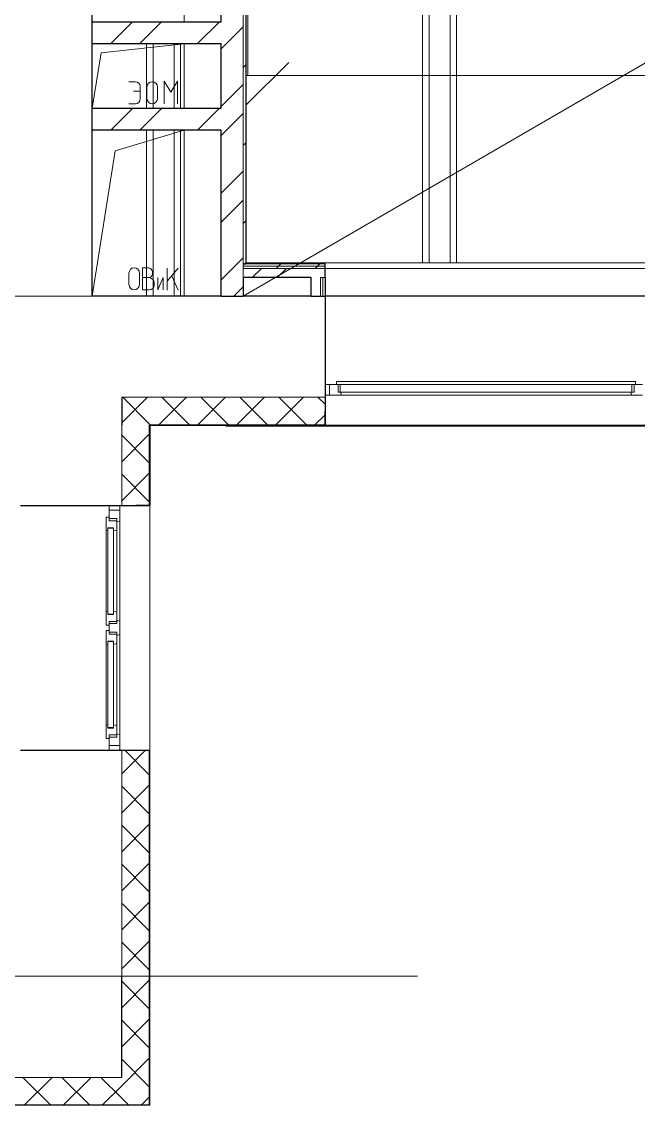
# Model space of a CAD drawing. Header units: millimetres. Extents: x -421858 to 614926, y -468665 to 141641.
# Drawn here: x 281002 to 284353, y 13435 to 19329 of the extents above; entities that cross this region are included whole.
import ezdxf

# ---------------------------------------------------------------- set-up
doc = ezdxf.new("R2010")
doc.units = ezdxf.units.MM
doc.linetypes.add('ADSK_Линия сетки', pattern=[25, 20, -2.5, 0, -2.5])
doc.linetypes.add('ADSK_Сверху', pattern=[450, 300, -150])
for name, color, linetype, lineweight in [('_ Окна', 7, 'Continuous', 9), ('Линии', 252, 'Continuous', 9), ('Оборудование', 8, 'Continuous', 18), ('Ограждение', 252, 'Continuous', 9), ('Окна', 252, 'Continuous', 9), ('Оси', 252, 'Continuous', 9), ('Перекрытие', 252, 'Continuous', 18), ('Стены внутренние', 7, 'Continuous', 18), ('Стены наружные', 7, 'Continuous', 18), ('Стены штриховка', 252, 'Continuous', 9)]:
    doc.layers.add(name, color=color, linetype=linetype, lineweight=lineweight)
doc.layers.add('Стены', color=252, linetype='Continuous')

# ---------------------------------------------------------------- blocks, each defined once
blk = doc.blocks.new('Перекрытия 1 - Перекрытия 1-1698725-3 этаж копия 1')
at = {"layer": 'Перекрытие', "ltscale": 100}
for p, q in [((5699, 26580.3), (5699, 15540.3)), ((5734, 26580.3), (5734, 15540.3)), ((5849, 26580.3), (5849, 15540.3)), ((5884, 26580.3), (5884, 15540.3)), ((4199, 16732.6), (4199, 16382.6)), ((4234, 16732.6), (4234, 16382.6)), ((4349, 16732.6), (4349, 16382.6)), ((4384, 16732.6), (4384, 16382.6)), ((4199, 16262.6), (4199, 15360.3)), ((4234, 16262.6), (4234, 15360.3)), ((4349, 16262.6), (4349, 15360.3)), ((4384, 16262.6), (4384, 15360.3))]:
    blk.add_line(p, q, dxfattribs=at)
blk = doc.blocks.new('3 этаж')
at = {"color": 251, "lineweight": 18, "true_color": 0x636466}
for p, q in [((281689.1, 17990.2), (281659.1, 17990.2)), ((281659.1, 17990.2), (281659.1, 17870.2)), ((281853.2, 17988.2), (281793.2, 17916.7)), ((281793.2, 17868.2), (281793.2, 17988.2)), ((281584.9, 17898.9), (281584.9, 17961.5)), ((281642.3, 17898.9), (281642.3, 17961.5)), ((281692.4, 17936.9), (281659.1, 17936.9)), ((281712.4, 17956.9), (281712.4, 17966.9)), ((281741.5, 17870.2), (281770.2, 17936.9)), ((281741.5, 17870.2), (281741.5, 17936.9)), ((281770.2, 17870.2), (281770.2, 17936.9)), ((281853.2, 17868.2), (281817.3, 17945.3)), ((281659.1, 17870.2), (281695.7, 17870.2)), ((281722.4, 17896.9), (281722.4, 17906.9))]:
    blk.add_line(p, q, dxfattribs=at)
for centre, radius, start, end in [((281613.6, 17961.5), 28.7, 0, 180), ((281689.1, 17966.9), 23.3, 0, 90), ((281692.4, 17956.9), 20, 270, 0), ((281692.4, 17906.9), 30, 0, 90), ((281613.6, 17898.9), 28.7, 180, 0), ((281695.7, 17896.9), 26.7, 270, 0)]:
    blk.add_arc(centre, radius, start, end, dxfattribs=at)
at = {"layer": '_ Окна', "color": 251, "true_color": 0x636466}
for p, q in [((282675.8, 17354.6), (282650.8, 17354.6)), ((282675.8, 17296.6), (282675.8, 17354.6)), ((282650.8, 17296.6), (282675.8, 17296.6)), ((281477.8, 16696.6), (281477.8, 16671.6)), ((281535.8, 16671.6), (281535.8, 16696.6)), ((281477.8, 16671.6), (281535.8, 16671.6)), ((281501.8, 16576.6), (281469.8, 16576.6)), ((281469.8, 16576.6), (281469.8, 16573.6)), ((281501.8, 16573.6), (281469.8, 16573.6)), ((281469.8, 16573.6), (281469.8, 16106.6)), ((281469.8, 16573.6), (281501.8, 16573.6)), ((281501.8, 16573.6), (281501.8, 16576.6)), ((281501.8, 16106.6), (281501.8, 16573.6)), ((281469.8, 16106.6), (281501.8, 16106.6)), ((281501.8, 16106.6), (281469.8, 16106.6)), ((281469.8, 16106.6), (281469.8, 16103.6)), ((281469.8, 16103.6), (281501.8, 16103.6)), ((281501.8, 16103.6), (281501.8, 16106.6)), ((281501.8, 15959.6), (281469.8, 15959.6)), ((281469.8, 15959.6), (281469.8, 15956.6)), ((281501.8, 15956.6), (281469.8, 15956.6)), ((281469.8, 15956.6), (281469.8, 15489.6)), ((281469.8, 15956.6), (281501.8, 15956.6)), ((281501.8, 15956.6), (281501.8, 15959.6)), ((281501.8, 15489.6), (281501.8, 15956.6)), ((281469.8, 15489.6), (281501.8, 15489.6)), ((281501.8, 15489.6), (281469.8, 15489.6)), ((281469.8, 15489.6), (281469.8, 15486.6)), ((281469.8, 15486.6), (281501.8, 15486.6)), ((281501.8, 15486.6), (281501.8, 15489.6)), ((281477.8, 15391.6), (281477.8, 15366.6)), ((281535.8, 15391.6), (281477.8, 15391.6)), ((281535.8, 15366.6), (281535.8, 15391.6))]:
    blk.add_line(p, q, dxfattribs=at)
at = {"layer": '_ Окна', "color": 251, "lineweight": 18, "true_color": 0x636466}
for p, q in [((282713.8, 17354.6), (282675.8, 17354.6)), ((282675.8, 17354.6), (282675.8, 17296.6)), ((282721.8, 17313.6), (282721.8, 17354.6)), ((284329.8, 17354.6), (284329.8, 17313.6)), ((284375.8, 17354.6), (284337.8, 17354.6)), ((282675.8, 17296.6), (282735.2, 17296.6)), ((282733.8, 17313.6), (282721.8, 17313.6)), ((282735.2, 17296.6), (282739.8, 17313.6)), ((284311.8, 17313.6), (284316.3, 17296.6)), ((284316.3, 17296.6), (284375.8, 17296.6)), ((284329.8, 17313.6), (284317.8, 17313.6)), ((281477.8, 16633.6), (281460.8, 16633.6)), ((281460.8, 16633.6), (281460.8, 16577.6)), ((281535.8, 16671.6), (281477.8, 16671.6)), ((281477.8, 16671.6), (281477.8, 16633.6)), ((281477.8, 16613.6), (281477.8, 16633.6)), ((281477.8, 16625.6), (281518.8, 16625.6)), ((281518.8, 16625.6), (281518.8, 16613.6)), ((281535.8, 16612.1), (281535.8, 16671.6)), ((281460.8, 16577.6), (281461.8, 16576.6)), ((281461.8, 16576.6), (281460.8, 16575.6)), ((281460.8, 16575.6), (281460.8, 16561)), ((281469.8, 16558.6), (281469.8, 16576.6)), ((281469.8, 16576.6), (281501.8, 16576.6)), ((281518.8, 16613.6), (281477.8, 16613.6)), ((281501.8, 16576.6), (281501.8, 16558.6)), ((281501.8, 16558.6), (281518.8, 16563.1)), ((281518.8, 16563.1), (281518.8, 16613.6)), ((281518.8, 16607.6), (281535.8, 16612.1)), ((281460.8, 16561), (281469.8, 16558.6)), ((281469.8, 16121.6), (281460.8, 16119.1)), ((281460.8, 16119.1), (281460.8, 16104.6)), ((281460.8, 16104.6), (281461.8, 16103.6)), ((281461.8, 16103.6), (281460.8, 16102.6)), ((281460.8, 16102.6), (281460.8, 16046.6)), ((281469.8, 16103.6), (281469.8, 16121.6)), ((281501.8, 16103.6), (281469.8, 16103.6)), ((281518.8, 16117), (281501.8, 16121.6)), ((281501.8, 16121.6), (281501.8, 16103.6)), ((281518.8, 16066.6), (281518.8, 16117)), ((281460.8, 16046.6), (281477.8, 16046.6)), ((281477.8, 16066.6), (281518.8, 16066.6)), ((281477.8, 16046.6), (281477.8, 16066.6)), ((281518.8, 16054.6), (281477.8, 16054.6)), ((281477.8, 16046.6), (281477.8, 16016.6)), ((281535.8, 16068), (281518.8, 16072.6)), ((281518.8, 16066.6), (281518.8, 16054.6)), ((281535.8, 15995.1), (281535.8, 16068)), ((281477.8, 16016.6), (281460.8, 16016.6)), ((281460.8, 16016.6), (281460.8, 15960.6)), ((281477.8, 15996.6), (281477.8, 16016.6)), ((281477.8, 16008.6), (281518.8, 16008.6)), ((281518.8, 15996.6), (281477.8, 15996.6)), ((281518.8, 16008.6), (281518.8, 15996.6)), ((281518.8, 15946.1), (281518.8, 15996.6)), ((281518.8, 15990.6), (281535.8, 15995.1)), ((281460.8, 15960.6), (281461.8, 15959.6)), ((281461.8, 15959.6), (281460.8, 15958.6)), ((281460.8, 15958.6), (281460.8, 15944)), ((281460.8, 15944), (281469.8, 15941.6)), ((281469.8, 15941.6), (281469.8, 15959.6)), ((281469.8, 15959.6), (281501.8, 15959.6)), ((281501.8, 15959.6), (281501.8, 15941.6)), ((281501.8, 15941.6), (281518.8, 15946.1)), ((281469.8, 15504.6), (281460.8, 15502.1)), ((281460.8, 15502.1), (281460.8, 15487.6)), ((281469.8, 15486.6), (281469.8, 15504.6)), ((281518.8, 15500), (281501.8, 15504.6)), ((281501.8, 15504.6), (281501.8, 15486.6)), ((281460.8, 15487.6), (281461.8, 15486.6)), ((281461.8, 15486.6), (281460.8, 15485.6)), ((281460.8, 15485.6), (281460.8, 15429.6)), ((281501.8, 15486.6), (281469.8, 15486.6)), ((281477.8, 15449.6), (281518.8, 15449.6)), ((281477.8, 15429.6), (281477.8, 15449.6)), ((281518.8, 15449.6), (281518.8, 15500)), ((281535.8, 15451), (281518.8, 15455.6)), ((281518.8, 15449.6), (281518.8, 15437.6)), ((281535.8, 15391.6), (281535.8, 15451)), ((281460.8, 15429.6), (281477.8, 15429.6)), ((281518.8, 15437.6), (281477.8, 15437.6)), ((281477.8, 15429.6), (281477.8, 15391.6)), ((281477.8, 15391.6), (281535.8, 15391.6))]:
    blk.add_line(p, q, dxfattribs=at)
at = {"layer": 'Линии', "color": 251, "linetype": 'ADSK_Сверху', "ltscale": 200, "true_color": 0x636466}
blk.add_line((282205.8, 17836.6), (301850.8, 29236.6), dxfattribs=at)
at = {"layer": 'Линии', "color": 251, "lineweight": 18, "ltscale": 200, "true_color": 0x636466}
for p, q in [((281885.3, 20141.6), (281885.3, 19328.9)), ((281385.8, 18858.9), (281433.5, 19159.2)), ((281885.3, 19208.9), (281433.5, 19159.2)), ((281885.3, 19208.9), (281885.3, 18858.9)), ((281583.7, 19002.4), (281620.2, 19002.4)), ((281776.8, 19005), (281813.3, 18945)), ((281776.8, 18882.4), (281776.8, 19005)), ((281849.8, 19005), (281813.3, 18945)), ((281849.8, 18882.4), (281849.8, 19005)), ((281609.8, 18950.2), (281646.3, 18950.2)), ((281646.3, 18976.3), (281646.3, 18908.5)), ((281682.8, 18911.1), (281682.8, 18973.7)), ((281740.2, 18911.1), (281740.2, 18973.7)), ((281583.7, 18882.4), (281620.2, 18882.4)), ((281885.3, 18738.9), (281510.7, 18626.1)), ((281885.3, 18738.9), (281885.3, 17836.6)), ((281385.8, 17836.6), (281510.7, 18626.1))]:
    blk.add_line(p, q, dxfattribs=at)
at = {"layer": 'Линии', "color": 251, "lineweight": 18, "true_color": 0x636466}
for centre, radius, start, end in [((281620.2, 18976.3), 26.1, 0, 90), ((281711.5, 18973.7), 28.7, 0, 180), ((281620.2, 18908.5), 26.1, 270, 0), ((281711.5, 18911.1), 28.7, 180, 0)]:
    blk.add_arc(centre, radius, start, end, dxfattribs=at)
at = {"layer": 'Оборудование', "color": 251, "true_color": 0x636466}
blk.add_line((282220.8, 18873.9), (282453.3, 19106.4), dxfattribs=at)
at = {"layer": 'Ограждение', "color": 251, "true_color": 0x636466}
blk.add_line((282230.8, 19036.6), (282230.8, 20286.6), dxfattribs=at)
at = {"layer": 'Окна', "color": 251, "true_color": 0x636466}
for p, q in [((282713.8, 17371.6), (284337.8, 17371.6)), ((282713.8, 17354.6), (282713.8, 17371.6)), ((284337.8, 17354.6), (282713.8, 17354.6)), ((282733.8, 17313.6), (282733.8, 17354.6)), ((284317.8, 17354.6), (284317.8, 17313.6)), ((284337.8, 17371.6), (284337.8, 17354.6)), ((284317.8, 17313.6), (282733.8, 17313.6)), ((282735.2, 17296.6), (284316.3, 17296.6)), ((281460.8, 16577.6), (281460.8, 16575.6)), ((281518.8, 16117), (281518.8, 16563.1)), ((281535.8, 16068), (281535.8, 16612.1)), ((281460.8, 16561), (281460.8, 16119.1)), ((281460.8, 16104.6), (281460.8, 16102.6)), ((281535.8, 15451), (281535.8, 15995.1)), ((281460.8, 15960.6), (281460.8, 15958.6)), ((281460.8, 15944), (281460.8, 15502.1)), ((281518.8, 15500), (281518.8, 15946.1)), ((281460.8, 15487.6), (281460.8, 15485.6))]:
    blk.add_line(p, q, dxfattribs=at)
at = {"layer": 'Оси', "color": 251, "linetype": 'ADSK_Линия сетки', "ltscale": 200, "true_color": 0x636466}
for p, q in [((308795.8, 17836.6), (237073.5, 17836.6)), ((283153.2, 14136.6), (237073.5, 14136.6))]:
    blk.add_line(p, q, dxfattribs=at)
at = {"layer": 'Перекрытие', "color": 251, "true_color": 0x636466}
for p, q in [((281885.3, 20141.6), (281885.3, 19328.9)), ((281885.3, 19208.9), (281885.3, 18858.9)), ((296331.1, 19036.6), (282220.8, 19036.6)), ((281885.3, 18738.9), (281885.3, 17836.6))]:
    blk.add_line(p, q, dxfattribs=at)
at = {"layer": 'Стены', "color": 251, "true_color": 0x636466}
blk.add_line((284400.8, 17836.6), (282650.8, 17836.6), dxfattribs=at)
at = {"layer": 'Стены внутренние', "color": 251, "lineweight": 30, "true_color": 0x636466}
for p, q in [((281385.8, 19328.9), (281385.8, 20141.6)), ((281385.8, 18858.9), (281385.8, 19208.9)), ((281385.8, 17836.6), (281385.8, 18738.9)), ((282085.8, 17836.6), (281385.8, 17836.6)), ((282575.8, 17836.6), (282205.8, 17836.6)), ((282650.8, 17836.6), (282650.8, 17286.6)), ((281545.8, 17286.6), (281545.8, 17286.6)), ((281545.8, 17286.6), (281545.8, 17134.6)), ((282650.8, 17286.6), (282650.8, 17134.6)), ((281697.8, 17134.6), (282650.8, 17134.6)), ((281697.8, 17134.6), (281697.8, 16696.6)), ((280995.8, 16696.6), (281697.8, 16696.6)), ((280995.8, 15366.6), (281697.8, 15366.6)), ((281697.8, 13434.6), (281697.8, 15366.6)), ((281545.8, 13586.6), (281545.8, 14136.6)), ((281697.8, 13434.6), (279210.8, 13434.6))]:
    blk.add_line(p, q, dxfattribs=at)
at = {"layer": 'Стены внутренние', "color": 251, "true_color": 0x636466}
for p, q in [((282650.8, 17836.6), (282650.8, 17836.6)), ((281545.8, 17286.6), (282650.8, 17286.6)), ((282650.8, 17286.6), (281545.8, 17286.6)), ((281545.8, 16696.6), (281545.8, 17134.6)), ((284400.8, 17134.6), (282650.8, 17134.6)), ((281697.8, 16696.6), (281697.8, 15366.6)), ((281545.8, 14136.6), (281545.8, 15366.6)), ((281545.8, 13586.6), (279210.8, 13586.6))]:
    blk.add_line(p, q, dxfattribs=at)
at = {"layer": 'Стены внутренние', "color": 251, "linetype": 'Continuous', "lineweight": 9, "true_color": 0x636466}
for p, q in [((281545.8, 17146.9), (281685.4, 17286.6)), ((281701.2, 17136.6), (281551.2, 17286.6)), ((281747.6, 17136.6), (281897.6, 17286.6)), ((281913.4, 17136.6), (281763.4, 17286.6)), ((281959.7, 17136.6), (282109.7, 17286.6)), ((282125.5, 17136.6), (281975.5, 17286.6)), ((282171.8, 17136.6), (282321.8, 17286.6)), ((282337.6, 17136.6), (282187.6, 17286.6)), ((282384, 17136.6), (282534, 17286.6)), ((282549.8, 17136.6), (282399.8, 17286.6)), ((282650.8, 17247.7), (282611.9, 17286.6)), ((282596.1, 17136.6), (282648.8, 17189.3)), ((282365.6, 17136.6), (282364.4, 17134.6)), ((282574.7, 17134.6), (282573.6, 17136.6)), ((281545.8, 16934.8), (281695.8, 17084.8)), ((281695.8, 16929.9), (281545.8, 17079.9)), ((281545.8, 16722.6), (281695.8, 16872.6)), ((281695.8, 16717.8), (281545.8, 16867.8)), ((281545.8, 15237.7), (281672.6, 15364.6)), ((281695.8, 15232.8), (281562.1, 15366.6)), ((281545.8, 15025.6), (281695.8, 15175.6)), ((281695.8, 15020.7), (281545.8, 15170.7)), ((281545.8, 14813.5), (281695.8, 14963.5)), ((281695.8, 14808.6), (281545.8, 14958.6)), ((281545.8, 14601.3), (281695.8, 14751.3)), ((281695.8, 14596.4), (281545.8, 14746.4)), ((281545.8, 14389.2), (281695.8, 14539.2)), ((281695.8, 14384.3), (281545.8, 14534.3)), ((281545.8, 14177.1), (281695.8, 14327.1)), ((281697.8, 14354.3), (281695.8, 14350.8)), ((281695.8, 14172.2), (281545.8, 14322.2)), ((281545.8, 13964.9), (281695.8, 14114.9)), ((281695.8, 13960), (281545.8, 14110)), ((281545.8, 13752.8), (281695.8, 13902.8)), ((281695.8, 13747.9), (281545.8, 13897.9)), ((281545.8, 13540.7), (281695.8, 13690.7)), ((281695.8, 13535.8), (281545.8, 13685.8)), ((281158.6, 13436.6), (281008.6, 13586.6)), ((281017.4, 13436.6), (281167.4, 13586.6)), ((281370.7, 13436.6), (281220.7, 13586.6)), ((281229.5, 13436.6), (281379.5, 13586.6)), ((281545.8, 13473.6), (281432.9, 13586.6)), ((281697.8, 13573.5), (281695.8, 13576.9)), ((281441.7, 13436.6), (281545.8, 13540.7)), ((281582.9, 13436.6), (281545.8, 13473.6)), ((281653.8, 13436.6), (281695.8, 13478.5)), ((281074.1, 13434.6), (281072.9, 13436.6)), ((281426, 13434.6), (281425.2, 13436))]:
    blk.add_line(p, q, dxfattribs=at)
at = {"layer": 'Стены наружные', "color": 251, "lineweight": 30, "true_color": 0x636466}
for p, q in [((282220.8, 20276.6), (282220.8, 18016.6)), ((282085.8, 19328.9), (282085.8, 20141.6)), ((281385.8, 19328.9), (282085.8, 19328.9)), ((281385.8, 19208.9), (281385.8, 19328.9)), ((282085.8, 19208.9), (281385.8, 19208.9)), ((282085.8, 18858.9), (282085.8, 19208.9)), ((281385.8, 18858.9), (282085.8, 18858.9)), ((281385.8, 18738.9), (281385.8, 18858.9)), ((282085.8, 18738.9), (281385.8, 18738.9)), ((282085.8, 17836.6), (282085.8, 18738.9)), ((282220.8, 18011.6), (282205.8, 18011.6)), ((282205.8, 18011.6), (282220.8, 18011.6)), ((282220.8, 18016.6), (282650.8, 18016.6)), ((282650.8, 17936.6), (282650.8, 18016.6)), ((282575.8, 17936.6), (282205.8, 17936.6)), ((282205.8, 17936.6), (282205.8, 17836.6)), ((282575.8, 17836.6), (282575.8, 17936.6)), ((282650.8, 17936.6), (282650.8, 17836.6)), ((282085.8, 17836.6), (282205.8, 17836.6)), ((282575.8, 17836.6), (282650.8, 17836.6))]:
    blk.add_line(p, q, dxfattribs=at)
at = {"layer": 'Стены наружные', "color": 251, "linetype": 'Continuous', "lineweight": 9, "true_color": 0x636466}
for p, q in [((281484.9, 19208.9), (281604.9, 19328.9)), ((281642, 19208.9), (281762, 19328.9)), ((281956.3, 19208.9), (282076.3, 19328.9)), ((282085.8, 19181.2), (282205.8, 19301.2)), ((282205.8, 19079.7), (282220.8, 19094.7)), ((282085.8, 18866.9), (282205.8, 18986.9)), ((281486.3, 18738.9), (281606.3, 18858.9)), ((281643.5, 18738.9), (281763.5, 18858.9)), ((281957.8, 18738.9), (282077.8, 18858.9)), ((282085.8, 18709.7), (282205.8, 18829.7)), ((282205.8, 18655.4), (282220.8, 18670.4)), ((282085.8, 18395.4), (282205.8, 18515.4)), ((282085.8, 18238.3), (282205.8, 18358.3)), ((282205.8, 18231.2), (282220.8, 18246.2)), ((282085.8, 17924), (282205.8, 18044)), ((282255.5, 17936.6), (282305.5, 17986.6)), ((282385.4, 17986.6), (282397.9, 17999.1)), ((282390.5, 17936.6), (282440.5, 17986.6)), ((282397.9, 17999.1), (282410.4, 18011.6)), ((282410.4, 18011.6), (282415.4, 18016.6)), ((282597.6, 17986.6), (282610.1, 17999.1)), ((282610.1, 17999.1), (282622.6, 18011.6)), ((282155.5, 17836.6), (282205.8, 17886.8))]:
    blk.add_line(p, q, dxfattribs=at)
at = {"layer": 'Стены наружные', "color": 251, "true_color": 0x636466}
for p, q in [((282650.8, 18016.6), (284400.8, 18016.6)), ((282650.8, 17986.6), (284400.8, 17986.6)), ((282110.8, 17129.6), (282110.8, 17134.6)), ((284940.8, 17129.6), (282110.8, 17129.6)), ((282650.8, 17134.6), (282650.8, 17129.6))]:
    blk.add_line(p, q, dxfattribs=at)
at = {"layer": 'Стены штриховка', "color": 251, "true_color": 0x636466}
for p, q in [((282205.8, 17936.6), (282205.8, 20261.6)), ((282650.8, 17999.1), (282205.8, 17999.1)), ((282650.8, 17986.6), (282205.8, 17986.6)), ((282220.8, 18011.6), (282650.8, 18011.6)), ((282650.8, 18011.6), (282220.8, 18011.6)), ((282625.8, 17836.6), (282625.8, 17936.6)), ((282625.8, 17936.6), (282650.8, 17936.6)), ((282638.3, 17836.6), (282638.3, 17936.6)), ((282650.8, 17210.6), (282648.8, 17210.6)), ((282648.8, 17210.6), (282648.8, 17136.6)), ((282648.8, 17136.6), (281695.8, 17136.6)), ((281695.8, 17136.6), (281695.8, 16698.6)), ((281697.8, 17134.6), (281695.8, 17134.6)), ((281695.8, 16698.6), (281621.8, 16698.6)), ((281621.8, 16698.6), (281621.8, 16696.6)), ((281621.8, 15366.6), (281621.8, 15364.6)), ((281621.8, 15364.6), (281695.8, 15364.6)), ((281695.8, 15364.6), (281695.8, 13434.6)), ((281697.8, 13436.6), (279212.8, 13436.6))]:
    blk.add_line(p, q, dxfattribs=at)
at = {"layer": 'Перекрытие', "color": 251, "true_color": 0x636466}
blk.add_blockref('Перекрытия 1 - Перекрытия 1-1698725-3 этаж копия 1', (277481.8, 2476.3), dxfattribs=at)

msp = doc.modelspace()

# ---------------------------------------------------------------- block references
msp.add_blockref('3 этаж', (0, 0))

doc.saveas('drawing.dxf')
